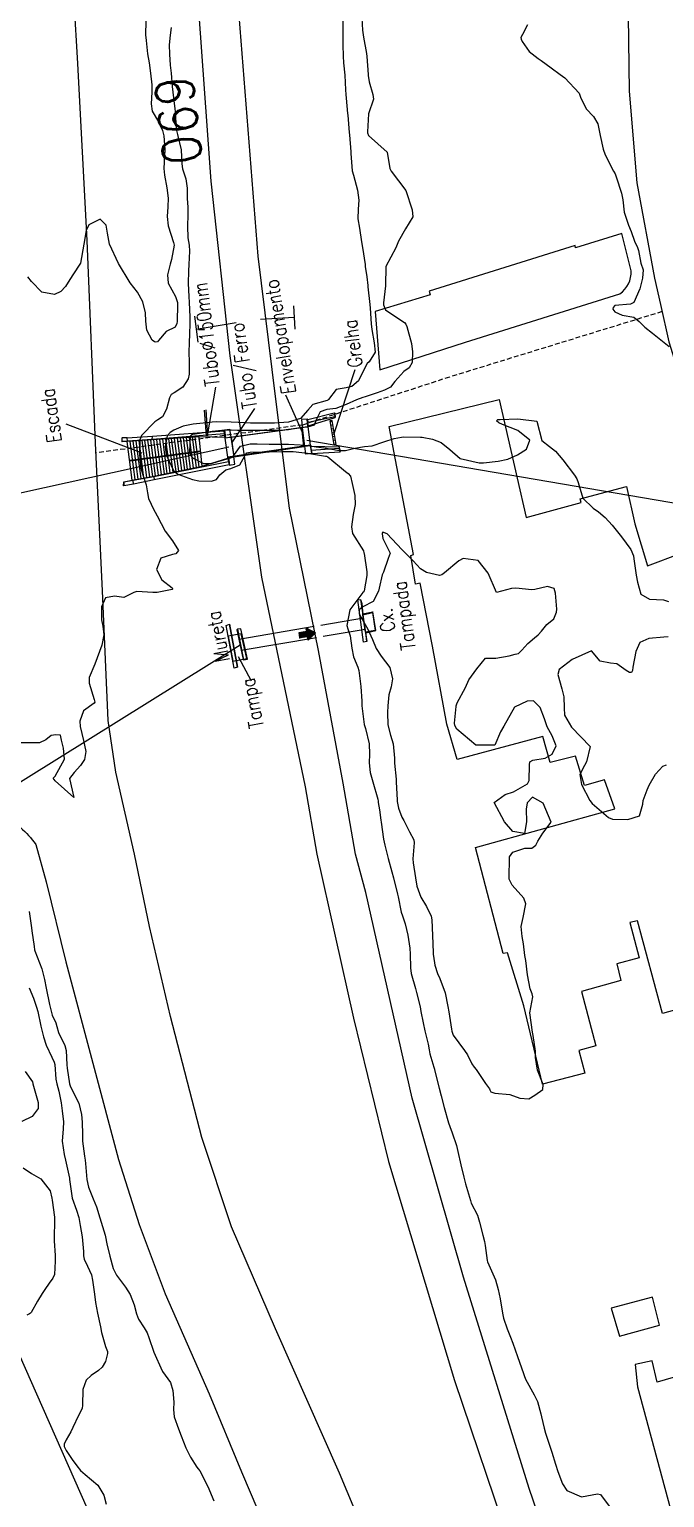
# Model space of a CAD drawing. Header units: metres. Extents: x 292545 to 299085, y 7450245 to 7463078.
# Drawn here: x 296968.9 to 297035.4, y 7452682.5 to 7452836.4 of the extents above; entities that cross this region are included whole.
import ezdxf
from ezdxf.enums import TextEntityAlignment as Align

# ---------------------------------------------------------------- set-up
doc = ezdxf.new("R2010")
doc.units = ezdxf.units.M
for name, pattern in [('CONTINUO', [0]), ('DASHED', [0.75, 0.5, -0.25]), ('TRACEJADO', [8.7, 8, -0.7])]:
    doc.linetypes.add(name, pattern=pattern)
for name, color, linetype in [('CAIXA', 45, 'Continuous'), ('CORRIMÃO', 45, 'CONTINUO'), ('Cotas', 45, 'Continuous'), ('Curvas de Nivel 1m', 11, 'Continuous'), ('Curvas de Nivel 5m', 15, 'Continuous'), ('Edificações', 30, 'Continuous'), ('ESCADA', 45, 'Continuous'), ('GALERIA', 45, 'Continuous'), ('GRELHA', 45, 'CONTINUO'), ('Linha Férrea', 20, 'Continuous'), ('MURETA', 30, 'Continuous'), ('P.I.', 45, 'CONTINUO'), ('Pórtico', 62, 'Continuous'), ('TEXTO', 45, 'Continuous'), ('TUBO', 45, 'Continuous'), ('Vias Primárias', 230, 'Continuous'), ('Vias Secundárias', 230, 'DASHED')]:
    doc.layers.add(name, color=color, linetype=linetype)
doc.styles.add('ROMANS', font='romans', dxfattribs={"height": 0.2})
doc.styles.add('SIMPLEX', font='simplex', dxfattribs={"height": 0.2})
doc.styles.add('Style-STANDARD', font='STANDARD.shx')

msp = doc.modelspace()

# ---------------------------------------------------------------- hatches: boundary and pattern name
at = {"layer": 'TEXTO'}
msp.add_hatch(color=256, dxfattribs=at).paths.add_polyline_path([(296997.09, 7452773.17), (296997.89, 7452773.3), (296997.84, 7452773.64), (296998.8, 7452773.14), (296998.04, 7452772.37), (296997.99, 7452772.71), (296997.18, 7452772.59)])

# ---------------------------------------------------------------- linework, layer by layer
at = {"layer": 'CAIXA', "linetype": 'CONTINUO'}
for points in [[(297003.78, 7452775, 686.43), (297003.78, 7452775.12, 685.12), (297004.81, 7452775.31, 685.19)], [(297005.06, 7452773.37, 686.49), (297005.12, 7452773.36, 684.92), (297004.81, 7452775.31, 685.19), (297004.79, 7452775.25, 686.49)], [(297004.06, 7452773.2, 686.52), (297004.09, 7452773.14, 685.35), (297005.12, 7452773.36, 684.92)]]:
    msp.add_polyline3d(points, dxfattribs=at)
msp.add_polyline3d([(297004.06, 7452773.2, 686.52), (297003.78, 7452775, 686.43), (297004.79, 7452775.25, 686.49), (297005.06, 7452773.37, 686.49)], close=True, dxfattribs=at)
at = {"layer": 'CORRIMÃO', "linetype": 'TRACEJADO', "flags": 128}
for points in [[(296986.78, 7452792.15), (296979.36, 7452791.17)], [(296986.78, 7452792.15), (296979.36, 7452791.17)], [(296986.79, 7452792.09), (296979.37, 7452791.11)]]:
    msp.add_lwpolyline(points, dxfattribs=at)
at = {"layer": 'Curvas de Nivel 1m', "flags": 128}
for points, elevation in [([(296981.06, 7452837.22), (296981.03, 7452835.78), (296981.07, 7452835.19), (296981.23, 7452833.78), (296981.38, 7452832.84), (296981.55, 7452831.78), (296981.66, 7452830.53), (296981.67, 7452829.78), (296981.61, 7452828.56), (296981.72, 7452827.78), (296982.37, 7452826.65), (296982.81, 7452825.77), (296982.94, 7452825.18), (296983.02, 7452823.76), (296983, 7452823.09), (296982.93, 7452821.76), (296982.99, 7452821.08), (296983.25, 7452819.76), (296983.38, 7452818.66), (296983.35, 7452817.76), (296983.27, 7452816.74), (296983.37, 7452815.76), (296983.95, 7452814.02), (296984, 7452813.75), (296983.72, 7452812.24), (296983.6, 7452811.76), (296983.31, 7452810.63), (296983.4, 7452809.76), (296984.15, 7452808.37), (296984.35, 7452807.75), (296984.37, 7452807.52), (296984.33, 7452805.75), (296984.31, 7452805.55), (296984.11, 7452805.14), (296983.16, 7452804.71), (296982.39, 7452803.77), (296982.26, 7452803.6), (296982.09, 7452803.58), (296981.94, 7452803.62), (296981.71, 7452803.78), (296981.15, 7452804.82), (296981.04, 7452805.79), (296981.01, 7452806.66), (296980.72, 7452807.79), (296980.16, 7452808.81), (296979.4, 7452809.81), (296978.19, 7452811.82), (296977.23, 7452813.83), (296977.05, 7452815.01), (296976.88, 7452815.83), (296976.25, 7452816.46), (296975.08, 7452815.86), (296974.81, 7452815.28), (296974.56, 7452813.86), (296974.19, 7452811.87), (296973.41, 7452810.65), (296972.9, 7452809.88), (296972.63, 7452809.42), (296972.16, 7452808.87), (296971.49, 7452808.57), (296970.16, 7452808.81), (296969.09, 7452809.93), (296968.68, 7452810.43)], 691), ([(297001.67, 7452837.54), (297001.69, 7452836.33), (297001.68, 7452835.54), (297001.66, 7452834.74), (297001.7, 7452833.54), (297001.76, 7452832.85), (297001.88, 7452831.54), (297001.95, 7452830), (297001.98, 7452829.54), (297002.03, 7452829.16), (297002.18, 7452827.53), (297002.2, 7452827.35), (297002.34, 7452825.53), (297002.36, 7452825.31), (297002.5, 7452823.53), (297002.51, 7452823.35), (297002.67, 7452821.53), (297002.78, 7452821.06), (297003.21, 7452819.52), (297003.35, 7452818.44), (297003.28, 7452817.52), (297003.26, 7452816.51), (297003.41, 7452815.52), (297003.64, 7452814.1), (297003.72, 7452813.51), (297004.01, 7452811.7), (297004.03, 7452811.51), (297004.18, 7452810.44), (297004.28, 7452809.51), (297004.29, 7452809.38), (297004.49, 7452807.51), (297004.52, 7452807.13), (297004.63, 7452805.5), (297004.71, 7452804.91), (297004.97, 7452803.5), (297005.06, 7452802.52), (297004.43, 7452801.51), (297004.23, 7452801.35), (297004.07, 7452801.1), (297003.33, 7452799.52), (297002.63, 7452798.94), (297002.04, 7452798.81), (297000.98, 7452798.61), (297000.19, 7452797.56), (297000.1, 7452797.49), (297000.02, 7452797.47), (296998.54, 7452797.05), (296998.01, 7452796.46), (296997.25, 7452795.59), (296996, 7452795.21), (296994.53, 7452795.09), (296994, 7452795.09), (296992.54, 7452795.1), (296992, 7452795.1), (296991.45, 7452795.12), (296990, 7452795.21), (296988.46, 7452795.23), (296988, 7452795.2), (296987.41, 7452795.13), (296986, 7452795), (296984.94, 7452794.79), (296983.99, 7452794.36), (296983.61, 7452794.13), (296983.29, 7452793.76), (296983.07, 7452792.65), (296983.18, 7452791.76), (296983.94, 7452790.14), (296984.41, 7452789.75), (296985.92, 7452789.18), (296986.59, 7452789.05), (296987.92, 7452789.01), (296988.44, 7452789.18), (296988.81, 7452789.69), (296989.43, 7452790.2), (296989.94, 7452790.34), (296990.9, 7452790.71), (296991.43, 7452791.67), (296991.64, 7452791.98), (296991.96, 7452792.07), (296993.51, 7452792.08), (296993.96, 7452792.09), (296995.44, 7452792.14), (296995.96, 7452792.14), (296996.47, 7452792.11), (296997.96, 7452791.95), (296999.87, 7452791.65), (296999.95, 7452791.63), (297000.12, 7452791.56), (297001.94, 7452790.02), (297002.22, 7452789.82), (297002.49, 7452789.53), (297002.67, 7452788.78), (297002.94, 7452787.52), (297002.95, 7452786.58), (297002.76, 7452785.53), (297002.57, 7452784.23), (297002.7, 7452783.53), (297003.84, 7452781.71), (297003.89, 7452781.51), (297003.9, 7452781.44), (297004.2, 7452779.51), (297004.19, 7452779.12), (297003.91, 7452777.51), (297003.87, 7452777.42), (297003.78, 7452777.34), (297002.41, 7452775.53), (297002.11, 7452773.89), (297002.2, 7452773.53), (297002.44, 7452772.82), (297002.63, 7452771.53), (297002.79, 7452770.61), (297003.24, 7452769.52), (297003.36, 7452769.18), (297003.55, 7452767.51), (297003.65, 7452765.97), (297003.67, 7452765.51), (297003.67, 7452765.48), (297003.92, 7452763.51), (297004.04, 7452763.09), (297004.44, 7452761.5), (297004.47, 7452760.4), (297004.44, 7452759.51), (297004.55, 7452758.49), (297004.81, 7452757.5), (297005.33, 7452755.69), (297005.37, 7452755.49), (297005.39, 7452755.36), (297005.51, 7452754.59), (297005.66, 7452753.49), (297005.68, 7452753.3), (297005.94, 7452751.49), (297006.06, 7452750.89), (297006.43, 7452749.48), (297006.82, 7452748.09), (297006.98, 7452747.47), (297007.41, 7452745.76), (297007.47, 7452745.47), (297007.79, 7452743.87), (297007.91, 7452743.46), (297008.19, 7452742.65), (297008.48, 7452741.46), (297008.7, 7452740.1), (297008.74, 7452739.46), (297008.76, 7452738.02), (297008.84, 7452737.45), (297009.29, 7452735.87), (297009.4, 7452735.45), (297009.76, 7452733.93), (297009.86, 7452733.44), (297010.08, 7452732.27), (297010.26, 7452731.43), (297010.61, 7452730.04), (297010.73, 7452729.43), (297010.8, 7452729.02), (297011.19, 7452727.63), (297011.26, 7452727.42), (297011.28, 7452727.33), (297011.77, 7452725.41), (297011.96, 7452724.61), (297012.27, 7452723.41), (297012.75, 7452721.78), (297012.87, 7452721.4), (297013.11, 7452720.74), (297013.56, 7452719.4), (297013.71, 7452718.77), (297014.03, 7452717.39), (297014.35, 7452716.1), (297014.52, 7452715.39), (297015.03, 7452713.64), (297015.13, 7452713.38), (297015.76, 7452712.12), (297015.99, 7452711.37), (297016.32, 7452710.02), (297016.5, 7452709.36), (297016.57, 7452708.95), (297016.78, 7452707.35), (297016.81, 7452707.21), (297016.95, 7452706.92), (297017.67, 7452705.34), (297017.95, 7452704.31), (297018.14, 7452703.34), (297018.4, 7452701.83), (297018.5, 7452701.33), (297018.87, 7452700.2), (297019.22, 7452699.33), (297019.46, 7452698.71), (297019.96, 7452697.32), (297020.6, 7452695.53), (297020.67, 7452695.31), (297020.81, 7452694.93), (297021.71, 7452693.3), (297022.07, 7452692.58), (297022.41, 7452691.29), (297022.47, 7452690.99), (297022.75, 7452689.78), (297022.89, 7452689.28), (297022.96, 7452689.06), (297023.55, 7452687.27), (297023.94, 7452686.02), (297024.2, 7452685.26), (297024.67, 7452683.96), (297025.14, 7452683.26), (297026.66, 7452682.59), (297028.35, 7452682.9), (297028.66, 7452682.86), (297029.87, 7452681.2)], 689), ([(297003.65, 7452837.52), (297003.74, 7452836.26), (297003.85, 7452835.52), (297004.16, 7452833.81), (297004.19, 7452833.51), (297004.33, 7452831.61), (297004.34, 7452831.51), (297004.42, 7452830.85), (297004.8, 7452829.51), (297004.87, 7452829.03), (297004.38, 7452827.51), (297004.26, 7452825.61), (297004.27, 7452825.51), (297004.36, 7452825.22), (297006.33, 7452823.49), (297006.61, 7452821.78), (297006.74, 7452821.48), (297008.28, 7452819.46), (297008.93, 7452817.45), (297009.01, 7452816.7), (297008.24, 7452815.46), (297007.52, 7452814.17), (297007.24, 7452813.47), (297006.19, 7452811.49), (297006.14, 7452809.51), (297006.14, 7452809.49), (297005.93, 7452807.7), (297005.95, 7452807.49), (297006.14, 7452806.96), (297007.02, 7452806.36), (297008.12, 7452805.65), (297008.27, 7452805.46), (297008.37, 7452805.21), (297008.86, 7452803.45), (297008.97, 7452802.56), (297008.93, 7452801.45), (297008.63, 7452800.89), (297008.06, 7452800.5), (297007.13, 7452799.47), (297006.67, 7452798.86), (297006.04, 7452798.54), (297005.27, 7452798.26), (297004.03, 7452797.86), (297003.77, 7452797.77), (297003.09, 7452797.52), (297002.02, 7452797.06), (297000.94, 7452796.62), (297000.01, 7452796.51), (296999.3, 7452796.28), (296998.94, 7452795.57), (296998.66, 7452794.9), (296997.99, 7452794.67), (296996.97, 7452794.57), (296995.99, 7452794.4), (296995.27, 7452794.33), (296993.99, 7452794.33), (296993.29, 7452794.33), (296991.99, 7452794.31), (296990.65, 7452794.33), (296989.99, 7452794.36), (296989.31, 7452794.36), (296987.99, 7452794.23), (296986.2, 7452793.95), (296985.98, 7452793.92), (296985.84, 7452793.88), (296985.69, 7452793.73), (296985.63, 7452792.06), (296985.71, 7452791.73), (296985.95, 7452791.45), (296987.1, 7452790.87), (296987.94, 7452790.88), (296988.57, 7452791.07), (296989.95, 7452791.45), (296990.11, 7452791.52), (296990.21, 7452791.68), (296990.95, 7452792.69), (296991.97, 7452792.94), (296992.69, 7452792.93), (296993.97, 7452792.9), (296994.69, 7452792.9), (296995.97, 7452792.88), (296997.2, 7452792.82), (296997.96, 7452792.75), (296998.9, 7452792.63), (296999.96, 7452792.49), (297001.28, 7452792.23), (297001.96, 7452792.23), (297002.92, 7452792.48), (297003.96, 7452792.64), (297004.74, 7452792.72), (297005.97, 7452793.15), (297007.06, 7452793.47), (297007.81, 7452793.63), (297007.98, 7452793.65), (297009.8, 7452793.61), (297009.98, 7452793.61), (297011.07, 7452793.43), (297011.97, 7452793.05), (297012.88, 7452792.33), (297013.95, 7452791.39), (297015.95, 7452790.95), (297016.4, 7452790.92), (297017.95, 7452791.1), (297018.96, 7452791.33), (297019.96, 7452791.77), (297020.9, 7452792.37), (297021.24, 7452793.31), (297019.99, 7452794.34), (297018.39, 7452794.95), (297018, 7452795.13), (297017.78, 7452795.35), (297017.89, 7452795.46), (297018, 7452795.48), (297018.15, 7452795.49), (297020.01, 7452795.53), (297022, 7452795.3), (297022.51, 7452793.29), (297023.33, 7452792.65), (297023.96, 7452792.16), (297024.7, 7452791.26), (297025.94, 7452789.63), (297026.19, 7452789.25), (297026.3, 7452788.88), (297026.8, 7452787.24), (297027.89, 7452786.2), (297028.46, 7452785.79), (297029.13, 7452785.21), (297029.87, 7452784.4), (297030.86, 7452783.19), (297031.84, 7452781.87), (297032.1, 7452781.18), (297032.13, 7452780.88), (297032.4, 7452779.17), (297032.54, 7452778.43), (297032.89, 7452777.17), (297033.78, 7452776.67), (297035.24, 7452776.6), (297035.78, 7452776.41)], 688), ([(297021, 7452836.81), (297020.48, 7452835.8), (297020.31, 7452835.49), (297020.34, 7452835.32), (297020.47, 7452835.07), (297021.2, 7452834.05), (297022.13, 7452833.3), (297022.45, 7452833.09), (297023.48, 7452832.32), (297024.44, 7452831.62), (297024.92, 7452831.27), (297026.41, 7452829.67), (297026.57, 7452829.25), (297027.17, 7452828.02), (297027.92, 7452827.23), (297028.37, 7452826.44), (297028.63, 7452825.22), (297028.92, 7452823.8), (297029.13, 7452823.21), (297030.03, 7452821.49), (297030.18, 7452821.2), (297030.31, 7452820.9), (297030.87, 7452819.19), (297030.99, 7452818.48), (297031.14, 7452817.19), (297031.6, 7452815.83), (297031.86, 7452815.18), (297032.22, 7452814.17), (297032.52, 7452813.48), (297032.62, 7452813.17), (297032.88, 7452811.85), (297033.11, 7452811.17), (297033.05, 7452810.3), (297032.77, 7452809.17), (297032.15, 7452807.75), (297031.78, 7452807.55), (297030.15, 7452807.43), (297029.99, 7452807.2), (297029.96, 7452807.02), (297030.14, 7452806.75), (297030.91, 7452806.42), (297032.13, 7452806.21), (297032.7, 7452805.74), (297033.29, 7452805.16), (297034.11, 7452804.53), (297035.86, 7452803.13)], 687), ([(297035.73, 7452772.69), (297035.28, 7452772.68), (297033.73, 7452772.52), (297032.78, 7452772.12), (297032.36, 7452771.17), (297032.05, 7452769.53), (297032, 7452769.18), (297031.89, 7452768.98), (297031.69, 7452768.98), (297031.35, 7452769.19), (297030.36, 7452769.86), (297029.7, 7452769.96), (297028.62, 7452770.14), (297027.71, 7452771.23), (297025.7, 7452770.33), (297024.32, 7452769.27), (297024.18, 7452768.77), (297024.62, 7452767.27), (297024.8, 7452766.41), (297024.84, 7452765.26), (297024.88, 7452764.51), (297025.62, 7452763.25), (297027.59, 7452761.23), (297027.2, 7452759.61), (297026.98, 7452759.24), (297026.5, 7452758.3), (297026.68, 7452757.24), (297027.53, 7452755.56), (297027.78, 7452755.23), (297029.51, 7452753.78), (297029.92, 7452753.62), (297031.51, 7452753.58), (297032.74, 7452753.94), (297033.1, 7452755.16), (297033.14, 7452755.55), (297033.54, 7452756.67), (297033.76, 7452757.16), (297034.4, 7452758.31), (297035.17, 7452759.14), (297035.57, 7452759.3)], 688), ([(296968.82, 7452735.92), (296969.28, 7452734.84), (296969.61, 7452733.92), (296969.73, 7452733.44), (296970.07, 7452731.91), (296970.34, 7452730.8), (296970.61, 7452729.91), (296971.2, 7452728.66), (296971.46, 7452728.16), (296971.51, 7452727.9), (296971.64, 7452726.36), (296971.73, 7452725.89), (296971.95, 7452725.09), (296972.17, 7452723.88), (296972.28, 7452723.03), (296972.41, 7452721.88), (296972.38, 7452721.15), (296972.3, 7452719.88), (296972.49, 7452718.48), (296972.63, 7452717.88), (296973.05, 7452715.98), (296973.07, 7452715.9), (296973.07, 7452715.88), (296973.07, 7452715.86), (296973.33, 7452713.88), (296973.79, 7452712.65), (296974.03, 7452711.86), (296974.18, 7452711.04), (296974.37, 7452709.86), (296974.51, 7452708.3), (296974.53, 7452707.86), (296974.6, 7452707.5), (296974.94, 7452706.78), (296975.35, 7452705.85), (296975.48, 7452705.29), (296975.67, 7452703.84), (296975.78, 7452702.95), (296975.98, 7452701.84), (296976.3, 7452700.4), (296976.42, 7452699.83), (296976.84, 7452698.36), (296977.02, 7452697.83), (296977.04, 7452697.61), (296976.82, 7452696.77), (296976.47, 7452696.18), (296976.08, 7452695.84), (296975.34, 7452695.31), (296974.8, 7452694.82), (296974.45, 7452693.86), (296974.43, 7452692.2), (296974.38, 7452691.86), (296974.01, 7452691.11), (296973.41, 7452689.87), (296973.2, 7452689.41), (296972.72, 7452688.58), (296972.49, 7452688.11), (296972.51, 7452687.88), (296972.71, 7452687.46), (296973.35, 7452686.52), (296973.81, 7452685.86), (296974.2, 7452685.37), (296974.68, 7452684.93), (296976.01, 7452683.84), (296976.66, 7452682.76), (296976.89, 7452681.83)], 691), ([(296968.42, 7452727.17), (296969.17, 7452726.07), (296969.21, 7452725.92), (296969.22, 7452725.87), (296969.78, 7452723.91), (296969.77, 7452723.28), (296969.13, 7452722.45), (296968.08, 7452721.94)], 692), ([(296968.21, 7452717.08), (296969.06, 7452716.48), (296970.05, 7452715.91), (296971.03, 7452714.65), (296971.22, 7452713.9), (296971.25, 7452713.67), (296971.47, 7452711.9), (296971.5, 7452711.39), (296971.45, 7452709.9), (296971.46, 7452709.41), (296971.55, 7452707.89), (296971.56, 7452707.28), (296971.47, 7452705.89), (296971.31, 7452705.52), (296970.92, 7452704.98), (296970.48, 7452704.34), (296970.21, 7452703.91), (296969.71, 7452703.1), (296969.03, 7452701.92), (296968.97, 7452701.83), (296968.88, 7452701.78), (296968.59, 7452701.64)], 692)]:
    msp.add_lwpolyline(points, dxfattribs=dict(at, elevation=elevation))
at = {"layer": 'Curvas de Nivel 1m', "elevation": 688, "flags": 128}
msp.add_lwpolyline([(297023.76, 7452774.6), (297024.06, 7452775.28), (297024.08, 7452775.59), (297023.96, 7452777.28), (297023.79, 7452777.76), (297023.11, 7452777.97), (297021.79, 7452777.65), (297021.46, 7452777.63), (297019.79, 7452777.8), (297019.34, 7452777.78), (297017.78, 7452777.35), (297016.88, 7452779.36), (297015.83, 7452780.7), (297014.28, 7452780.93), (297013.83, 7452780.67), (297012.33, 7452779.41), (297012.03, 7452779.2), (297011.81, 7452779.12), (297010.42, 7452779.43), (297009.82, 7452779.84), (297009.03, 7452780.66), (297008.23, 7452781.46), (297007.84, 7452781.87), (297006.32, 7452783.49), (297005.86, 7452783.67), (297005.8, 7452783.56), (297005.79, 7452783.49), (297005.86, 7452783.01), (297006.63, 7452781.48), (297006.41, 7452780.91), (297005.92, 7452779.49), (297005.89, 7452779.41), (297005.81, 7452779.19), (297005.48, 7452777.8), (297005.42, 7452777.49), (297004.85, 7452776.42), (297003.77, 7452775.84), (297003.4, 7452775.52), (297003.37, 7452775.13), (297003.75, 7452774.47), (297004.3, 7452773.5), (297004.78, 7452772.44), (297005.18, 7452771.5), (297005.7, 7452770.69), (297006.6, 7452769.48), (297006.87, 7452768.29), (297006.72, 7452767.48), (297006.5, 7452766.64), (297006.38, 7452765.48), (297006.35, 7452764.77), (297006.37, 7452763.48), (297006.67, 7452762.42), (297006.95, 7452761.48), (297007.07, 7452759.99), (297007.08, 7452759.47), (297007.25, 7452757.78), (297007.27, 7452757.47), (297007.36, 7452755.64), (297007.37, 7452755.47), (297007.52, 7452754.74), (297007.86, 7452753.82), (297008.05, 7452753.46), (297008.65, 7452752.29), (297009.11, 7452751.45), (297009.16, 7452751.14), (297009, 7452749.45), (297009.03, 7452749.02), (297009.29, 7452747.44), (297009.42, 7452746.59), (297009.83, 7452745.44), (297010.43, 7452744.47), (297010.92, 7452743.43), (297011, 7452743.05), (297011.08, 7452741.42), (297011.14, 7452739.62), (297011.15, 7452739.42), (297011.16, 7452739.25), (297011.32, 7452738.32), (297011.59, 7452737.42), (297011.82, 7452736.9), (297012.39, 7452735.41), (297012.68, 7452733.99), (297012.77, 7452733.4), (297013.04, 7452731.61), (297013.08, 7452731.4), (297013.24, 7452730.97), (297014.41, 7452729.38), (297014.73, 7452728.9), (297015.2, 7452727.96), (297015.43, 7452727.61), (297015.65, 7452727.37), (297016.62, 7452725.91), (297017.02, 7452725.35), (297017.07, 7452725.26), (297017.16, 7452725.03), (297017.6, 7452724.91), (297019.16, 7452724.75), (297020.2, 7452724.36), (297021.15, 7452724.3), (297021.77, 7452724.68), (297022.63, 7452725.29), (297022.65, 7452725.81), (297022.05, 7452727.29), (297021.86, 7452728.64), (297021.84, 7452729.29), (297021.6, 7452730.93), (297021.55, 7452731.3), (297021.26, 7452733.3), (297021.57, 7452735), (297021.5, 7452735.3), (297021.29, 7452735.84), (297021.01, 7452737.3), (297020.82, 7452738.8), (297020.73, 7452739.31), (297020.58, 7452740.55), (297020.45, 7452741.31), (297020.34, 7452742.34), (297020.55, 7452743.31), (297020.83, 7452744.74), (297020.63, 7452745.31), (297019.42, 7452746.68), (297019.1, 7452747.33), (297019.1, 7452747.67), (297019.13, 7452749.33), (297019.14, 7452749.65), (297019.46, 7452750.16), (297020.72, 7452750.56), (297021.47, 7452750.55), (297021.88, 7452750.88), (297022.09, 7452751.29), (297022.63, 7452752.15), (297023.5, 7452753.28), (297022.65, 7452755.29), (297021.53, 7452755.9), (297020.99, 7452755.31), (297020.87, 7452754.66), (297020.91, 7452753.31), (297020.69, 7452752.1), (297019.49, 7452752.31), (297018.59, 7452753.34), (297017.52, 7452755.35), (297018.67, 7452756.2), (297019.53, 7452756.45), (297021, 7452757.31), (297021.2, 7452757.65), (297021.23, 7452759.3), (297021.25, 7452759.62), (297021.58, 7452759.77), (297022.86, 7452760.01), (297023.58, 7452760.41), (297024, 7452761.27), (297023.61, 7452762.32), (297023.07, 7452763.29), (297022.79, 7452764.13), (297022.34, 7452765.29), (297021.65, 7452765.99), (297020.98, 7452765.97), (297019.64, 7452765.32), (297018.52, 7452763.34), (297018.2, 7452762.76), (297017.59, 7452761.35), (297015.59, 7452761.37), (297013.62, 7452763.04), (297013.41, 7452763.4), (297013.36, 7452763.67), (297013.54, 7452765.4), (297013.55, 7452765.49), (297013.65, 7452765.79), (297014.51, 7452767.39), (297014.86, 7452768.19), (297015.69, 7452769.37), (297016.61, 7452770.46), (297017.7, 7452770.47), (297019.1, 7452770.72), (297019.71, 7452770.89), (297020.06, 7452770.96), (297020.43, 7452771.31), (297021.03, 7452772), (297021.73, 7452772.61), (297022.13, 7452772.91), (297022.48, 7452773.29), (297023.05, 7452773.99)], close=True, dxfattribs=at)
at = {"layer": 'Curvas de Nivel 5m', "elevation": 690, "flags": 128}
for points in [[(296983.7, 7452836.55), (296983.59, 7452835.76), (296983.5, 7452834.73), (296983.53, 7452833.76), (296983.61, 7452832.59), (296983.7, 7452831.76), (296983.8, 7452830.37), (296983.86, 7452829.76), (296984.1, 7452828.04), (296984.13, 7452827.75), (296984.24, 7452825.88), (296984.26, 7452825.75), (296984.36, 7452825.32), (296984.76, 7452823.74), (296984.83, 7452822.26), (296984.9, 7452821.74), (296985.25, 7452820.68), (296985.37, 7452819.73), (296985.37, 7452818.64), (296985.44, 7452817.73), (296985.46, 7452816.93), (296985.4, 7452815.73), (296985.46, 7452814.5), (296985.57, 7452813.73), (296985.61, 7452813.13), (296985.54, 7452811.73), (296985.51, 7452811.06), (296985.49, 7452809.73), (296985.54, 7452808.35), (296985.59, 7452807.74), (296985.65, 7452806.22), (296985.65, 7452805.73), (296985.62, 7452804.21), (296985.59, 7452803.74), (296985.54, 7452802.27), (296985.57, 7452801.74), (296985.58, 7452800.21), (296985.48, 7452799.74), (296984.93, 7452798.85), (296984.03, 7452798.27), (296983.7, 7452798.08), (296983.51, 7452797.76), (296983.2, 7452796.57), (296982.81, 7452795.76), (296982.32, 7452795.44), (296982, 7452795.23), (296980.61, 7452793.79), (296980.41, 7452793.36), (296980.37, 7452791.79), (296980.53, 7452790.38), (296980.69, 7452789.79), (296981.07, 7452788.63), (296981.21, 7452787.78), (296981.31, 7452787.19), (296981.89, 7452786), (296982.04, 7452785.77), (296982.25, 7452785.4), (296983.06, 7452783.76), (296983.85, 7452782.75), (296984.48, 7452781.74), (296984.19, 7452781.39), (296983.83, 7452781.32), (296982.63, 7452780.95), (296982.15, 7452779.77), (296982.72, 7452778.68), (296983.79, 7452777.83), (296983.84, 7452777.75), (296983.84, 7452777.71), (296983.79, 7452777.68), (296982.22, 7452777.34), (296981.79, 7452777.34), (296980.12, 7452777.46), (296979.79, 7452777.34), (296978.76, 7452776.83), (296977.78, 7452776.95), (296976.83, 7452776.78), (296976.4, 7452775.84), (296976.4, 7452774.49), (296976.55, 7452773.84), (296976.65, 7452772.91), (296976.44, 7452771.84), (296975.69, 7452769.85), (296975.11, 7452768.43), (296975.12, 7452767.86), (296975.65, 7452766.13), (296975.69, 7452765.85), (296975.64, 7452765.75), (296974.52, 7452764.97), (296974.12, 7452763.87), (296974.16, 7452763.32), (296974.51, 7452761.86), (296974.75, 7452760.69), (296974.62, 7452759.86), (296974.21, 7452759.22), (296973.56, 7452758.5), (296973.05, 7452757.88), (296973.52, 7452755.87), (296971.55, 7452757.63), (296971.35, 7452757.9), (296971.45, 7452758.01), (296971.55, 7452758.1), (296972.53, 7452759.89), (296972.44, 7452761.04), (296972.22, 7452761.89), (296972.11, 7452762.4), (296971.61, 7452762.44), (296971.15, 7452762.36), (296970.56, 7452761.91), (296969.91, 7452761.6), (296969.6, 7452761.6), (296967.94, 7452761.59)], [(296968.82, 7452743.93), (296969.08, 7452742.21), (296969.11, 7452741.92), (296969.34, 7452740.26), (296969.4, 7452739.92), (296969.44, 7452739.81), (296970.15, 7452737.91), (296970.42, 7452736.79), (296970.62, 7452735.91), (296970.97, 7452734.2), (296971.02, 7452733.9), (296971.25, 7452733.06), (296971.63, 7452732.28), (296971.72, 7452731.89), (296971.89, 7452731.24), (296972.55, 7452729.88), (296972.7, 7452729.37), (296972.79, 7452727.88), (296972.81, 7452727.5), (296973.06, 7452725.87), (296973.17, 7452725.57), (296974.04, 7452723.86), (296974.32, 7452722.67), (296974.39, 7452721.86), (296974.42, 7452720.55), (296974.43, 7452719.86), (296974.62, 7452718.31), (296974.71, 7452717.86), (296974.74, 7452717.53), (296974.86, 7452715.85), (296975.04, 7452715.05), (296975.54, 7452713.84), (296975.87, 7452712.99), (296976.24, 7452711.84), (296976.79, 7452710.03), (296976.84, 7452709.83), (296976.97, 7452709.1), (296977.27, 7452707.83), (296977.64, 7452706.52), (296977.98, 7452705.81), (296978.91, 7452704.56), (296979.42, 7452703.79), (296979.83, 7452702.73), (296980.07, 7452701.79), (296980.29, 7452701.2), (296980.87, 7452700.32), (296981.18, 7452699.78), (296981.35, 7452699.28), (296981.87, 7452697.77), (296982.76, 7452695.81), (296982.79, 7452695.76), (296982.81, 7452695.73), (296983.62, 7452694.57), (296983.87, 7452693.74), (296983.98, 7452692.53), (296983.96, 7452691.74), (296984.01, 7452691), (296984.46, 7452689.73), (296984.73, 7452689), (296985.22, 7452687.73), (296985.74, 7452686.76), (296986.4, 7452685.71), (296986.53, 7452685.55), (296986.69, 7452685.34), (296987.55, 7452683.7), (296988.17, 7452682.17)]]:
    msp.add_lwpolyline(points, dxfattribs=at)
at = {"layer": 'Edificações'}
msp.add_lwpolyline([(297030.88, 7452814.98), (297026.04, 7452813.46), (297025.99, 7452813.71), (297010.73, 7452808.93), (297010.81, 7452808.55), (297005.05, 7452806.78), (297005.54, 7452800.69), (297014.51, 7452803.59), (297030.67, 7452808.65, 0.252973), (297031.88, 7452811.04), (297030.88, 7452814.98)], format="xyb", close=True, dxfattribs=at)
for points in [[(297022.57, 7452725.83), (297020.63, 7452734.04), (297018.93, 7452739.61), (297018.47, 7452739.53), (297015.56, 7452750.62), (297030.17, 7452754.68), (297029.07, 7452757.74), (297026.98, 7452757.14), (297026.05, 7452760.19), (297023.39, 7452759.55), (297022.6, 7452762.27), (297013.65, 7452759.87), (297012.58, 7452763.55), (297011.05, 7452771.74), (297009.79, 7452778.34), (297009.28, 7452778.24), (297008.8, 7452781.23), (297009.06, 7452781.34), (297006.52, 7452794.73), (297018.04, 7452797.56), (297020.87, 7452785.22), (297026.63, 7452786.79), (297026.54, 7452787.17), (297031.39, 7452788.44), (297032.26, 7452784.54), (297033.57, 7452780.16), (297040.63, 7452782.79)], [(297044.21, 7452735.77), (297035.13, 7452733.24), (297032.53, 7452742.95), (297031.72, 7452742.78), (297032.7, 7452739.09), (297030.35, 7452738.45), (297030.79, 7452736.69), (297026.67, 7452735.53), (297028.15, 7452729.84), (297026.39, 7452729.37), (297027.03, 7452727), (297022.57, 7452725.83)], [(297036.28, 7452695.11), (297034.58, 7452694.62), (297034.08, 7452696.84), (297032.3, 7452696.45), (297032.54, 7452694.11), (297035.99, 7452681.32), (297042.41, 7452663.79), (297047.15, 7452650.97), (297053.14, 7452653.38), (297046.71, 7452671.1), (297042.18, 7452683.71), (297041.51, 7452687.08), (297048.37, 7452689.32), (297049.01, 7452685.94), (297065.69, 7452690.4), (297064.98, 7452693.6), (297087.02, 7452699.76), (297085.79, 7452700.76), (297085.4, 7452702.17), (297084.53, 7452702.77), (297084.16, 7452704.23), (297081.44, 7452707.21), (297079.92, 7452706.82), (297079.14, 7452709.78)]]:
    msp.add_lwpolyline(points, dxfattribs=at)
for points in [[(297034.09, 7452703.51), (297029.77, 7452702.38), (297030.66, 7452699.44), (297034.85, 7452700.59)], [(296965.8, 7452702.06), (296954.22, 7452697.11), (296973.57, 7452652.96), (296985.26, 7452657.93)]]:
    msp.add_lwpolyline(points, close=True, dxfattribs=at)
at = {"layer": 'ESCADA', "linetype": 'CONTINUO'}
for points in [[(296979.63, 7452789.13, 690.28), (296979.1, 7452793.16, 690.32)], [(296979.94, 7452789.18, 0), (296979.41, 7452793.18, 0)], [(296980.24, 7452789.24, 0), (296979.72, 7452793.2, 0)], [(296980.55, 7452789.3, 0), (296980.03, 7452793.22, 0)], [(296980.85, 7452789.35, 0), (296980.34, 7452793.24, 0)], [(296981.16, 7452789.41, 0), (296980.65, 7452793.26, 0)], [(296981.46, 7452789.47, 0), (296980.96, 7452793.28, 0)], [(296981.77, 7452789.52, 0), (296981.27, 7452793.3, 0)], [(296982.07, 7452789.58, 0), (296981.58, 7452793.32, 0)], [(296982.38, 7452789.65, 0), (296981.89, 7452793.34, 0)], [(296982.68, 7452789.71, 0), (296982.2, 7452793.36, 0)], [(296982.99, 7452789.77, 0), (296982.51, 7452793.38, 0)], [(296983.29, 7452789.83, 0), (296982.82, 7452793.4, 0)], [(296983.6, 7452789.9, 0), (296983.13, 7452793.42, 0)], [(296983.9, 7452789.96, 0), (296983.44, 7452793.44, 0)], [(296984.21, 7452790.02, 0), (296983.75, 7452793.46, 0)], [(296984.51, 7452790.08, 0), (296984.06, 7452793.49, 0)], [(296984.81, 7452790.15, 0), (296984.37, 7452793.51, 0)], [(296985.12, 7452790.21, 0), (296984.68, 7452793.53, 0)], [(296985.42, 7452790.27, 0), (296984.99, 7452793.55, 0)], [(296985.73, 7452790.33, 0), (296985.3, 7452793.57, 0)], [(296986.03, 7452790.4, 0), (296985.61, 7452793.59, 0)], [(296986.34, 7452790.46, 0), (296985.92, 7452793.61, 0)], [(296986.64, 7452790.52, 0), (296986.23, 7452793.63, 0)], [(296986.94, 7452790.59, 687.3), (296986.62, 7452793.65, 687.33)]]:
    msp.add_polyline3d(points, dxfattribs=at)
at = {"layer": 'GALERIA', "linetype": 'TRACEJADO', "flags": 128}
for points in [[(296990.78, 7452772.47), (297003.83, 7452774.69)], [(296991.03, 7452771.3), (297004.01, 7452773.51)]]:
    msp.add_lwpolyline(points, dxfattribs=at)
at = {"layer": 'GALERIA', "linetype": 'CONTINUO'}
for points in [[(297003.26, 7452776.58, 686.84), (297003.51, 7452776.61, 686.83), (297004.19, 7452772.23, 686.82), (297003.85, 7452772.13, 686.81)], [(296991.61, 7452770.42, 687.36), (296991.03, 7452773.03, 687.44), (296989.67, 7452772.78, 687.36), (296990.17, 7452770.14, 687.32)], [(296991, 7452773.54, 687.27), (296990.65, 7452773.5, 687.3), (296991.26, 7452770.31, 687.26), (296991.69, 7452770.36, 687.26)]]:
    msp.add_polyline3d(points, close=True, dxfattribs=at)
for points in [[(297003.51, 7452776.61, 686.83), (297003.65, 7452776.21, 686), (297003.75, 7452775.38, 685.21), (297003.78, 7452775.12, 685.12)], [(296990.65, 7452773.5, 687.3), (296990.58, 7452773.45, 686.2), (296990.78, 7452772.47, 686.18), (296991.03, 7452771.3, 686.16), (296991.23, 7452770.32, 686.14), (296991.26, 7452770.31, 687.26)], [(297004.19, 7452772.23, 686.82), (297004.2, 7452772.23, 685.88), (297004.09, 7452773.14, 685.35)]]:
    msp.add_polyline3d(points, dxfattribs=at)
at = {"layer": 'GRELHA', "linetype": 'CONTINUO'}
msp.add_polyline3d([(297000.99, 7452792.87, 686.77), (297000.57, 7452795.38, 686.82), (297000.33, 7452795.34, 686.83), (297000.75, 7452792.83, 686.8)], close=True, dxfattribs=at)
for points in [[(297000.34, 7452795.27, 0), (297000.58, 7452795.31, 0)], [(297000.41, 7452794.87, 0), (297000.65, 7452794.91, 0)], [(297000.47, 7452794.48, 0), (297000.71, 7452794.52, 0)], [(297000.54, 7452794.09, 0), (297000.78, 7452794.13, 0)], [(297000.61, 7452793.69, 0), (297000.85, 7452793.73, 0)], [(297000.68, 7452793.3, 0), (297000.91, 7452793.34, 0)], [(297000.74, 7452792.9, 0), (297000.98, 7452792.94, 0)]]:
    msp.add_polyline3d(points, dxfattribs=at)
at = {"layer": 'Linha Férrea', "linetype": 'Continuous'}
for points in [[(297028.12, 7452663.21), (297021.19, 7452683.49), (297014.31, 7452705.6), (297008.93, 7452724.37), (297004.08, 7452745.92), (297002.99, 7452749.95), (297001.71, 7452757.37), (296999.13, 7452771.26), (296996.09, 7452786.18), (296994.63, 7452797.9), (296992.81, 7452812.6), (296989.66, 7452852.43)], [(296986.45, 7452839.86), (296987.85, 7452820.46), (296989.85, 7452802.16), (296993.15, 7452778.97), (296997.72, 7452757), (296998.94, 7452749.95), (297002.79, 7452732.76), (297006.46, 7452717.72), (297013.36, 7452694.79), (297025.04, 7452660.28), (297035.56, 7452633.48), (297047.33, 7452609.07), (297059.97, 7452585.79), (297071.68, 7452564.67), (297085.51, 7452542.64), (297096.56, 7452525.83), (297112.64, 7452504.53), (297125.27, 7452488.71), (297143.34, 7452467.75), (297164.18, 7452446.18), (297182.57, 7452428.51), (297205.26, 7452408.61), (297227.69, 7452390.54), (297249.79, 7452374.8)]]:
    msp.add_lwpolyline(points, dxfattribs=at)
at = {"layer": 'MURETA', "linetype": 'CONTINUO'}
msp.add_polyline3d([(296989.46, 7452773.9, 687.24), (296989.8, 7452774.02, 687.22), (296990.63, 7452769.52, 687.26), (296990.29, 7452769.43, 687.26)], close=True, dxfattribs=at)
msp.add_polyline3d([(296990.63, 7452769.52, 687.26), (296990.66, 7452769.54, 686.28), (296989.81, 7452774.02, 686.75), (296989.8, 7452774.02, 687.22)], dxfattribs=at)
at = {"layer": 'P.I.', "linetype": 'CONTINUO'}
for points in [[(296998.01, 7452795.48, 689.17), (297000.77, 7452796.18, 687.6), (297000.83, 7452795.8, 687.57)], [(296998.01, 7452794.73, 689.76), (296998.04, 7452794.7, 686.88), (296998.05, 7452794.82, 686.88), (297000.88, 7452795.69, 686.86), (297000.83, 7452795.8, 687.57)], [(296998.03, 7452795.18, 689.14), (297000.83, 7452795.8, 687.57)], [(297000.77, 7452796.18, 687.6), (297000.83, 7452796.13, 687.36), (297000.88, 7452795.69, 686.86)], [(296979.13, 7452793.19, 690.5), (296979.09, 7452793.56, 690.48), (296981.73, 7452793.74, 689.56), (296989.24, 7452794.29, 689.52)], [(296989.35, 7452793.6, 687.04), (296989.29, 7452793.96, 689.51), (296989.24, 7452794.29, 689.52), (296989.27, 7452794.35, 689.86)], [(296998.04, 7452794.7, 686.88), (296989.36, 7452793.53, 687.04)], [(296989.98, 7452793.66, 689.86), (296989.99, 7452793.63, 689.2), (296997.38, 7452794.64, 689.01), (296997.42, 7452794.64, 689.01), (296997.43, 7452794.68, 689.77)], [(296997.38, 7452794.64, 689.01), (296997.39, 7452794.63, 689.24), (296997.41, 7452794.64, 689.24), (296997.42, 7452794.64, 689.01), (296997.65, 7452792.67, 689.03)], [(296997.65, 7452792.67, 689.03), (296997.64, 7452792.67, 689.24), (296997.62, 7452792.67, 689.24), (296997.6, 7452792.66, 689.03), (296997.38, 7452794.64, 689.01)], [(296997.39, 7452794.63, 689.24), (296997.62, 7452792.67, 689.24)], [(296997.64, 7452792.67, 689.24), (296997.41, 7452794.64, 689.24)], [(296998.05, 7452794.82, 686.88), (296998.03, 7452795.18, 689.14), (296998.01, 7452795.48, 689.17), (296997.94, 7452795.51, 689.67)], [(296998.28, 7452792.78, 686.89), (296998.04, 7452794.7, 686.88)], [(296978.57, 7452793.54, 690.49), (296978.54, 7452793.53, 690.45), (296978.55, 7452793.14, 690.4)], [(296989.39, 7452793.57, 689.85), (296989.36, 7452793.53, 687.04), (296989.35, 7452793.6, 687.04), (296986.62, 7452793.65, 687.33), (296981.71, 7452793.33, 689.3), (296979.1, 7452793.16, 690.32), (296978.55, 7452793.14, 690.4), (296978.57, 7452793.16, 690.48)], [(296979.09, 7452793.56, 690.48), (296978.57, 7452793.54, 690.49)], [(296981.72, 7452793.39, 689.53), (296979.13, 7452793.19, 690.5), (296978.57, 7452793.16, 690.48), (296978.57, 7452793.54, 690.49)], [(296989.29, 7452793.96, 689.51), (296981.72, 7452793.39, 689.53), (296981.73, 7452793.74, 689.56)], [(296989.65, 7452791.52, 687.04), (296989.36, 7452793.53, 687.04)], [(296998.28, 7452792.78, 686.89), (296989.65, 7452791.52, 687.04)], [(296989.99, 7452793.63, 689.2), (296990.27, 7452791.58, 689.19)], [(296990.27, 7452791.56, 689.86), (296990.27, 7452791.58, 689.19), (296997.6, 7452792.66, 689.03), (296997.65, 7452792.67, 689.03), (296997.68, 7452792.67, 689.8)], [(296998.27, 7452792.75, 689.76), (296998.28, 7452792.78, 686.89), (296998.3, 7452792.68, 686.89), (297001.28, 7452792.63, 686.83), (297001.29, 7452792.49, 687.63)], [(296998.3, 7452792.68, 686.89), (296998.37, 7452792.26, 689.15), (296998.42, 7452791.93, 689.15), (296998.38, 7452791.93, 689.77)], [(297001.4, 7452792.08, 687.66), (297001.43, 7452792.13, 687.45), (297001.28, 7452792.63, 686.83)], [(296978.75, 7452788.9, 690.43), (296978.73, 7452788.93, 690.32), (296979.63, 7452789.13, 690.28), (296981.89, 7452789.54, 689.39), (296986.94, 7452790.59, 687.3), (296989.65, 7452791.44, 687.03), (296989.65, 7452791.52, 687.04), (296989.69, 7452791.48, 689.85)], [(296989.72, 7452791.03, 689.47), (296981.87, 7452789.46, 689.63), (296981.93, 7452789.15, 689.62)], [(296989.65, 7452791.44, 687.03), (296989.72, 7452791.03, 689.47), (296989.76, 7452790.73, 689.47), (296989.8, 7452790.7, 689.86)], [(296998.37, 7452792.26, 689.15), (297001.29, 7452792.49, 687.63)], [(296998.42, 7452791.93, 689.15), (297001.4, 7452792.08, 687.66), (297001.29, 7452792.49, 687.63)], [(296978.75, 7452788.9, 690.43), (296978.73, 7452788.93, 690.32), (296979.63, 7452789.13, 690.28), (296981.89, 7452789.54, 689.39)], [(296981.87, 7452789.46, 689.63), (296979.72, 7452789.1, 690.42), (296978.75, 7452788.9, 690.43), (296978.76, 7452788.52, 690.39)], [(296989.76, 7452790.73, 689.47), (296981.93, 7452789.15, 689.62), (296979.77, 7452788.71, 690.41), (296979.72, 7452789.1, 690.42)], [(296978.76, 7452788.52, 690.39), (296978.72, 7452788.54, 690.26), (296978.73, 7452788.93, 690.32)], [(296979.77, 7452788.71, 690.41), (296978.76, 7452788.52, 690.39)]]:
    msp.add_polyline3d(points, dxfattribs=at)
for points in [[(296989.27, 7452794.35, 689.86), (296989.39, 7452793.57, 689.85), (296989.98, 7452793.66, 689.86), (296989.86, 7452794.44, 689.86)], [(296997.43, 7452794.68, 689.77), (296998.01, 7452794.73, 689.76), (296997.94, 7452795.51, 689.67), (296997.36, 7452795.46, 689.67)], [(296997.68, 7452792.67, 689.8), (296998.27, 7452792.75, 689.76), (296998.38, 7452791.93, 689.77), (296997.79, 7452791.85, 689.77)], [(296989.69, 7452791.48, 689.85), (296989.8, 7452790.7, 689.86), (296990.38, 7452790.78, 689.86), (296990.27, 7452791.56, 689.86)]]:
    msp.add_polyline3d(points, close=True, dxfattribs=at)
at = {"layer": 'Pórtico'}
for points in [[(296996.51, 7452807.37), (296996.65, 7452804.93)], [(296986.14, 7452806.32), (296986.48, 7452803.59)], [(296986.31, 7452804.95), (296990.49, 7452805.63)], [(296996.58, 7452806.17), (296993.05, 7452805.94)]]:
    msp.add_lwpolyline(points, dxfattribs=at)
at = {"layer": 'TEXTO', "linetype": 'CONTINUO'}
msp.add_line((296990.91, 7452771.82), (296806.22, 7452656.64), dxfattribs=at)
at = {"layer": 'TEXTO', "linetype": 'CONTINUO', "flags": 128}
for points in [[(296997.11, 7452773.04), (296997.23, 7452773.19)], [(296997.14, 7452772.9), (296997.37, 7452773.21)], [(296997.16, 7452772.76), (296997.51, 7452773.23)], [(296997.18, 7452772.62), (296997.65, 7452773.26)], [(296997.29, 7452772.6), (296997.78, 7452773.28)], [(296997.43, 7452772.62), (296998.08, 7452773.51)], [(296997.57, 7452772.65), (296998.17, 7452773.47)], [(296997.71, 7452772.67), (296998.26, 7452773.42)], [(296997.9, 7452773.61), (296997.85, 7452773.54)], [(296997.85, 7452772.69), (296998.35, 7452773.37)], [(296997.99, 7452773.56), (296997.88, 7452773.41)], [(296997.99, 7452772.71), (296998.44, 7452773.33)], [(296998.01, 7452772.57), (296998.53, 7452773.28)], [(296998.03, 7452772.43), (296998.62, 7452773.23)], [(296998.33, 7452772.66), (296998.71, 7452773.19)]]:
    msp.add_lwpolyline(points, dxfattribs=at)
at = {"layer": 'TEXTO', "linetype": 'CONTINUO'}
for points in [[(297000.72, 7452793.89, 0), (297002.96, 7452800.72, 0)], [(296988.33, 7452798.87, 0), (296987.47, 7452793.78, 0)], [(296997.46, 7452794.11, 0), (296995.71, 7452798.02, 0)], [(296990.09, 7452793.08, 0), (296992.45, 7452796.62, 0)], [(296972.66, 7452795.03, 0), (296980.63, 7452791.97, 0)], [(296788.95, 7452748.28, 0), (296989.74, 7452792.62, 0)], [(296997.92, 7452793.32, 0), (297101.93, 7452775.53, 0)], [(296990.71, 7452770.64, 0), (296992.06, 7452768.1, 0)]]:
    msp.add_polyline3d(points, dxfattribs=at)
msp.add_polyline3d([(296997.09, 7452773.17, 0), (296997.89, 7452773.3, 0), (296997.84, 7452773.64, 0), (296998.8, 7452773.14, 0), (296998.04, 7452772.37, 0), (296997.99, 7452772.71, 0), (296997.18, 7452772.59, 0)], close=True, dxfattribs=at)
at = {"layer": 'TEXTO'}
msp.add_point((296997.18, 7452772.59), dxfattribs=at)
at = {"layer": 'TUBO', "linetype": 'TRACEJADO', "flags": 128}
for points in [[(296987.4, 7452793.76), (296987.2, 7452796.47)], [(296987.55, 7452793.77), (296987.35, 7452796.48)], [(296990.29, 7452791.58), (296990, 7452793.64)]]:
    msp.add_lwpolyline(points, dxfattribs=at)
at = {"layer": 'Vias Primárias'}
for points in [[(296979.86, 7452749.95), (296977.91, 7452758.54), (296977.1, 7452763.95), (296976.52, 7452777.53), (296975.76, 7452792.98), (296974.92, 7452814.23), (296973.93, 7452832.77), (296972.77, 7452852.29), (296971.57, 7452870.91), (296970.45, 7452889.46), (296970.11, 7452896.08), (296971.07, 7452905.86), (296972.2, 7452916.8), (296972.79, 7452925.04), (296973.55, 7452935.22), (296973.89, 7452941.12), (296974.41, 7452949.38)], [(297031.49, 7452843.08), (297031.67, 7452829.89), (297032.47, 7452820.29), (297034.32, 7452810.3), (297034.93, 7452807.52), (297035.82, 7452803.6), (297038.97, 7452793.48), (297042.79, 7452783.38), (297048.2, 7452772.19), (297052.45, 7452765.14)], [(297005.17, 7452675.91), (297001.32, 7452685.07), (296994.61, 7452700.2), (296990.03, 7452710.89), (296986.91, 7452720.25), (296983.62, 7452732.94), (296981.44, 7452742.35), (296979.86, 7452749.95)]]:
    msp.add_lwpolyline(points, dxfattribs=at)
msp.add_lwpolyline([(296913.41, 7452742.68, -0.109406), (296915.51, 7452745.25), (296917.44, 7452745.94), (296924.51, 7452747.82), (296955.42, 7452753.28), (296961.42, 7452754.75, -0.171791), (296965.97, 7452754.07, -0.118384), (296969.52, 7452750.96), (296970.61, 7452747.04), (296972.66, 7452738.66), (296975.49, 7452728.04), (296978.19, 7452717.95), (296980.36, 7452711.14), (296983.08, 7452703.88), (296987.69, 7452693.4), (296991.07, 7452685.23), (296995.41, 7452675.05), (296998.22, 7452669.47)], format="xyb", dxfattribs=at)
at = {"layer": 'Vias Secundárias'}
msp.add_lwpolyline([(297035.1, 7452806.78), (297012.84, 7452799.92), (296997.45, 7452794.9), (296975.81, 7452791.97)], dxfattribs=at)

# ---------------------------------------------------------------- texts
at = {"layer": 'Cotas', "style": 'Style-STANDARD'}
msp.add_text('690', height=4, rotation=276.7208, dxfattribs=at).set_placement((296984.44, 7452826.84, 690), align=Align.MIDDLE_CENTER)
at = {"layer": 'TEXTO', "width": 0.8}
for s, height, rotation, style, p in [('TuboØ150mm', 1.5, 97, 'ROMANS', (296988.79, 7452799.05)), ('Envelopamento', 1.5, 98.916, 'ROMANS', (296996.78, 7452798.29)), ('Tubo/Ferro', 1.5, 98.916, 'ROMANS', (296992.69, 7452796.73)), ('Grelha', 1.5, 97.0135, 'ROMANS', (297003.75, 7452801.03)), ('Escada', 1.5, 97.9078, 'ROMANS', (296972.24, 7452793.18)), ('Tampada', 1.5, 97.8091, 'ROMANS', (297009.3, 7452771.44)), ('Mureta', 1.5, 100.8091, 'ROMANS', (296989.83, 7452770.22)), ('Cx.', 1.5, 97.8091, 'ROMANS', (297007.17, 7452773.34)), ('112', 0.06, 8.9964, 'SIMPLEX', (296997.77, 7452773.39)), ('Tampa', 1.5, 100.8091, 'ROMANS', (296993.4, 7452763.3))]:
    msp.add_text(s, height=height, rotation=rotation, dxfattribs=dict(at, style=style)).set_placement(p)

doc.saveas('drawing.dxf')
